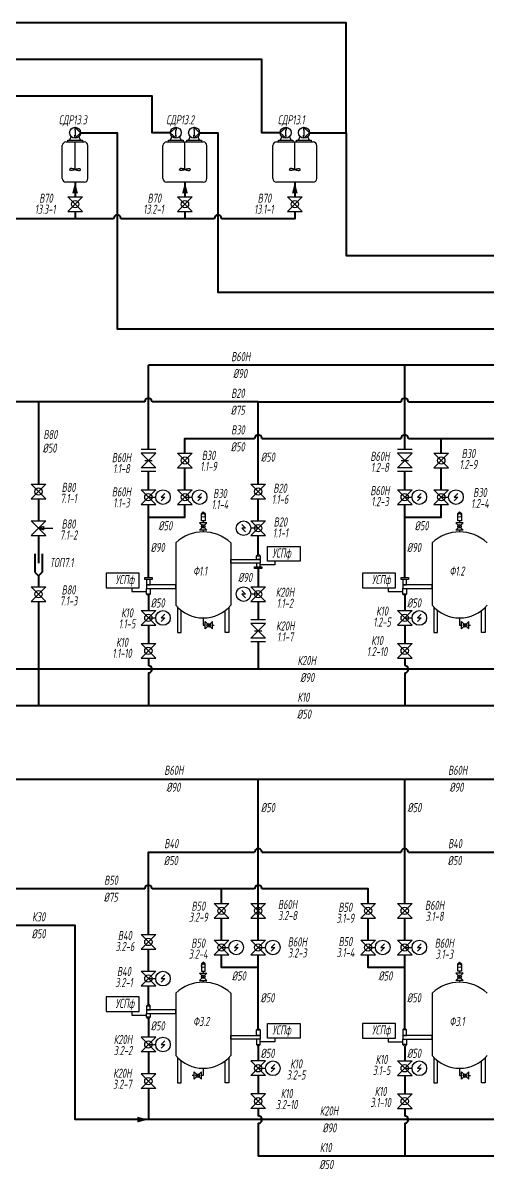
# Model space of a CAD drawing. Header units: inches. Extents: x -98789 to 102479, y -41186 to 39392.
# Drawn here: x 70861 to 83536, y 7729 to 39031 of the extents above; entities that cross this region are included whole.
import ezdxf

# ---------------------------------------------------------------- set-up
doc = ezdxf.new("R2010")
doc.units = ezdxf.units.IN
doc.header["$MEASUREMENT"] = 0
doc.layers.add('1', color=7, linetype='Continuous')
doc.layers.add('В80', color=1, linetype='Continuous')
for name, color, linetype, lineweight, true_color in [('В20', 7, 'Continuous', 40, 0x0a7800), ('К10', 7, 'Continuous', 40, 0xffbe00), ('Р3', 7, 'Continuous', 40, 0xd19cc7)]:
    doc.layers.add(name, color=color, linetype=linetype, lineweight=lineweight, true_color=true_color)
for name, color, linetype, lineweight in [('В30', 136, 'Continuous', 40), ('В40', 142, 'Continuous', 40), ('В50', 180, 'Continuous', 40), ('В60Н', 140, 'Continuous', 40), ('В70', 120, 'Continuous', 40), ('К20Н', 33, 'Continuous', 40), ('К30', 54, 'Continuous', 40), ('Р1', 202, 'Continuous', 40), ('Р4', 210, 'Continuous', 40)]:
    doc.layers.add(name, color=color, linetype=linetype, lineweight=lineweight)
doc.layers.add('Надписи', color=7, linetype='Continuous', true_color=0x93278f)
doc.styles.add('Eskd знаки', font='eskd.shx', dxfattribs={"width": 0.8, "oblique": 10})

msp = doc.modelspace()

# ---------------------------------------------------------------- linework, layer by layer
at = {"ltscale": 10}
for p, q in [((72436, 36031), (72275, 36181)), ((72275, 36181), (72275, 36101)), ((72436, 36031), (72275, 35882)), ((72286, 36112), (72286, 35950)), ((74886, 36031), (75047, 36181)), ((74886, 36031), (75047, 35882)), ((75036, 35950), (75036, 36112)), ((75047, 36181), (75047, 36100)), ((75686, 36031), (75525, 36181)), ((75525, 36181), (75525, 36101)), ((75686, 36031), (75525, 35882)), ((75536, 36112), (75536, 35950)), ((77886, 36031), (78047, 36181)), ((77886, 36031), (78047, 35882)), ((78036, 35950), (78036, 36112)), ((78047, 36181), (78047, 36100)), ((78686, 36031), (78525, 36181)), ((78525, 36181), (78525, 36101)), ((78686, 36031), (78525, 35882)), ((78536, 36112), (78536, 35950)), ((72275, 35882), (72275, 35963)), ((75047, 35882), (75047, 35962)), ((75525, 35882), (75525, 35963)), ((78047, 35882), (78047, 35962)), ((78525, 35882), (78525, 35963))]:
    msp.add_line(p, q, dxfattribs=at)
for p, q in [((72036, 35781), (72536, 35781)), ((72086, 35781), (72086, 35831)), ((72086, 35831), (72486, 35831)), ((72136, 35831), (72186, 35931)), ((72286, 35031), (72286, 35781)), ((72436, 35831), (72386, 35931)), ((72486, 35831), (72486, 35781)), ((74786, 35781), (75786, 35781)), ((74836, 35781), (74836, 35831)), ((74836, 35831), (75236, 35831)), ((74886, 35831), (74936, 35931)), ((75186, 35831), (75136, 35931)), ((75236, 35831), (75236, 35781)), ((75286, 35031), (75286, 35781)), ((75336, 35781), (75336, 35831)), ((75336, 35831), (75736, 35831)), ((75386, 35831), (75436, 35931)), ((75686, 35831), (75636, 35931)), ((75736, 35831), (75736, 35781)), ((77786, 35781), (78786, 35781)), ((77836, 35781), (77836, 35831)), ((77836, 35831), (78236, 35831)), ((77886, 35831), (77936, 35931)), ((78186, 35831), (78136, 35931)), ((78236, 35831), (78236, 35781)), ((78286, 35031), (78286, 35781)), ((78336, 35781), (78336, 35831)), ((78336, 35831), (78736, 35831)), ((78386, 35831), (78436, 35931)), ((78686, 35831), (78636, 35931)), ((78736, 35831), (78736, 35781)), ((71936, 34781), (71936, 35681)), ((72636, 34781), (72636, 35681)), ((74686, 34781), (74686, 35681)), ((75886, 34781), (75886, 35681)), ((77686, 34781), (77686, 35681)), ((78886, 34781), (78886, 35681)), ((72536, 34681), (72036, 34681)), ((75786, 34681), (74786, 34681)), ((78786, 34681), (77786, 34681)), ((72086, 34281), (72486, 34281)), ((72486, 34281), (72086, 33881)), ((72086, 34281), (72486, 33881)), ((75086, 34281), (75486, 34281)), ((75486, 34281), (75086, 33881)), ((75086, 34281), (75486, 33881)), ((78086, 34281), (78486, 34281)), ((78486, 34281), (78086, 33881)), ((78086, 34281), (78486, 33881)), ((72086, 33881), (72486, 33881)), ((75086, 33881), (75486, 33881)), ((78086, 33881), (78486, 33881)), ((74486, 27381), (74086, 27381)), ((74486, 27281), (74086, 27281)), ((74086, 27281), (74486, 26881)), ((74486, 27281), (74086, 26881)), ((75086, 27281), (75486, 27281)), ((75486, 27281), (75086, 26881)), ((75086, 27281), (75486, 26881)), ((81486, 27381), (81086, 27381)), ((81486, 27281), (81086, 27281)), ((81086, 27281), (81486, 26881)), ((81486, 27281), (81086, 26881)), ((82086, 27281), (82486, 27281)), ((82486, 27281), (82086, 26881)), ((82086, 27281), (82486, 26881)), ((74186, 27081), (74386, 27081)), ((81186, 27081), (81386, 27081)), ((74486, 26881), (74086, 26881)), ((74486, 26781), (74086, 26781)), ((75086, 26881), (75486, 26881)), ((81486, 26881), (81086, 26881)), ((81486, 26781), (81086, 26781)), ((82086, 26881), (82486, 26881)), ((71086, 26431), (71486, 26431)), ((71486, 26431), (71086, 26031)), ((71086, 26431), (71486, 26031)), ((77086, 26431), (77486, 26431)), ((77486, 26431), (77086, 26031)), ((77086, 26431), (77486, 26031)), ((71086, 26031), (71486, 26031)), ((74086, 26281), (74486, 26281)), ((74486, 26281), (74086, 25881)), ((74086, 26281), (74486, 25881)), ((74286, 26081), (74486, 26081)), ((74736, 26181), (74636, 26081)), ((74636, 26081), (74736, 26081)), ((74736, 26081), (74636, 25981)), ((75086, 26281), (75486, 26281)), ((75486, 26281), (75086, 25881)), ((75086, 26281), (75486, 25881)), ((75286, 26081), (75486, 26081)), ((75736, 26181), (75636, 26081)), ((75636, 26081), (75736, 26081)), ((75736, 26081), (75636, 25981)), ((77086, 26031), (77486, 26031)), ((81086, 26281), (81486, 26281)), ((81486, 26281), (81086, 25881)), ((81086, 26281), (81486, 25881)), ((81286, 26081), (81486, 26081)), ((81736, 26181), (81636, 26081)), ((81636, 26081), (81736, 26081)), ((81736, 26081), (81636, 25981)), ((82086, 26281), (82486, 26281)), ((82486, 26281), (82086, 25881)), ((82086, 26281), (82486, 25881)), ((82286, 26081), (82486, 26081)), ((82736, 26181), (82636, 26081)), ((82636, 26081), (82736, 26081)), ((82736, 26081), (82636, 25981)), ((74086, 25881), (74486, 25881)), ((75086, 25881), (75486, 25881)), ((75736, 25631), (75786, 25681)), ((75786, 25681), (75836, 25631)), ((81086, 25881), (81486, 25881)), ((82086, 25881), (82486, 25881)), ((82736, 25631), (82786, 25681)), ((82786, 25681), (82836, 25631)), ((71086, 25431), (71486, 25431)), ((71486, 25431), (71086, 25031)), ((71086, 25431), (71486, 25031)), ((75886, 25381), (75686, 25381)), ((75686, 25381), (75886, 25181)), ((75886, 25381), (75686, 25181)), ((75786, 25431), (75786, 25381)), ((77086, 25431), (77486, 25431)), ((77486, 25431), (77086, 25031)), ((77086, 25431), (77486, 25031)), ((82886, 25381), (82686, 25381)), ((82686, 25381), (82886, 25181)), ((82886, 25381), (82686, 25181)), ((82786, 25431), (82786, 25381)), ((71426, 25281), (71286, 25231)), ((71286, 25231), (71426, 25191)), ((71286, 25231), (71678, 25231)), ((71426, 25281), (71426, 25191)), ((75886, 25181), (75686, 25181)), ((75786, 25181), (75786, 25131)), ((76836, 25331), (76936, 25231)), ((76936, 25231), (76836, 25231)), ((76836, 25231), (76936, 25131)), ((77286, 25231), (77086, 25231)), ((82886, 25181), (82686, 25181)), ((82786, 25181), (82786, 25131)), ((71086, 25031), (71486, 25031)), ((77086, 25031), (77486, 25031)), ((77286, 24531), (77236, 24481)), ((77336, 24481), (77286, 24531)), ((77736, 24231), (77336, 24231)), ((77736, 24331), (77736, 24231)), ((71086, 23631), (71486, 23631)), ((71486, 23631), (71086, 23231)), ((71086, 23631), (71486, 23231)), ((73836, 23606), (73836, 23506)), ((73836, 23506), (74236, 23506)), ((76836, 23531), (76936, 23431)), ((77086, 23631), (77486, 23631)), ((77486, 23631), (77086, 23231)), ((77086, 23631), (77486, 23231)), ((80836, 23606), (80836, 23506)), ((80836, 23506), (81236, 23506)), ((71086, 23231), (71486, 23231)), ((74286, 23381), (74236, 23431)), ((74336, 23431), (74286, 23381)), ((76936, 23431), (76836, 23431)), ((76836, 23431), (76936, 23331)), ((77286, 23431), (77086, 23431)), ((77086, 23231), (77486, 23231)), ((81286, 23381), (81236, 23431)), ((81336, 23431), (81286, 23381)), ((74086, 22981), (74486, 22981)), ((74486, 22981), (74086, 22581)), ((74086, 22981), (74486, 22581)), ((74736, 22881), (74636, 22781)), ((81086, 22981), (81486, 22981)), ((81486, 22981), (81086, 22581)), ((81086, 22981), (81486, 22581)), ((81736, 22881), (81636, 22781)), ((74086, 22581), (74486, 22581)), ((74286, 22781), (74486, 22781)), ((74636, 22781), (74736, 22781)), ((74736, 22781), (74636, 22681)), ((75786, 22781), (75786, 22581)), ((75786, 22581), (75836, 22581)), ((75836, 22481), (75836, 22681)), ((76036, 22681), (75836, 22481)), ((76036, 22481), (75836, 22681)), ((76036, 22481), (76036, 22681)), ((76036, 22581), (76086, 22581)), ((77486, 22731), (77086, 22731)), ((77486, 22631), (77086, 22631)), ((77086, 22631), (77486, 22231)), ((77486, 22631), (77086, 22231)), ((81086, 22581), (81486, 22581)), ((81286, 22781), (81486, 22781)), ((81636, 22781), (81736, 22781)), ((81736, 22781), (81636, 22681)), ((82786, 22781), (82786, 22581)), ((82786, 22581), (82836, 22581)), ((82836, 22481), (82836, 22681)), ((83036, 22681), (82836, 22481)), ((83036, 22481), (82836, 22681)), ((83036, 22481), (83036, 22681)), ((83036, 22581), (83086, 22581)), ((77486, 22231), (77086, 22231)), ((77186, 22431), (77386, 22431)), ((74086, 22081), (74486, 22081)), ((74486, 21681), (74086, 22081)), ((74086, 21681), (74486, 22081)), ((77486, 22131), (77086, 22131)), ((81086, 22081), (81486, 22081)), ((81486, 21681), (81086, 22081)), ((81086, 21681), (81486, 22081)), ((74086, 21681), (74486, 21681)), ((81086, 21681), (81486, 21681)), ((76086, 14981), (76486, 14981)), ((76486, 14981), (76086, 14581)), ((76086, 14981), (76486, 14581)), ((77086, 14981), (77486, 14981)), ((77486, 14981), (77086, 14581)), ((77086, 14981), (77486, 14581)), ((80086, 14981), (80486, 14981)), ((80486, 14981), (80086, 14581)), ((80086, 14981), (80486, 14581)), ((81086, 14981), (81486, 14981)), ((81486, 14981), (81086, 14581)), ((81086, 14981), (81486, 14581)), ((76086, 14581), (76486, 14581)), ((77086, 14581), (77486, 14581)), ((80086, 14581), (80486, 14581)), ((81086, 14581), (81486, 14581)), ((74086, 14131), (74486, 14131)), ((74486, 14131), (74086, 13731)), ((74086, 14131), (74486, 13731)), ((76086, 13981), (76486, 13981)), ((76486, 13981), (76086, 13581)), ((76086, 13981), (76486, 13581)), ((76286, 13781), (76486, 13781)), ((76736, 13881), (76636, 13781)), ((76636, 13781), (76736, 13781)), ((76736, 13781), (76636, 13681)), ((77086, 13981), (77486, 13981)), ((77486, 13981), (77086, 13581)), ((77086, 13981), (77486, 13581)), ((77286, 13781), (77486, 13781)), ((77736, 13881), (77636, 13781)), ((77636, 13781), (77736, 13781)), ((77736, 13781), (77636, 13681)), ((80086, 13981), (80486, 13981)), ((80486, 13981), (80086, 13581)), ((80086, 13981), (80486, 13581)), ((80286, 13781), (80486, 13781)), ((80736, 13881), (80636, 13781)), ((80636, 13781), (80736, 13781)), ((80736, 13781), (80636, 13681)), ((81086, 13981), (81486, 13981)), ((81486, 13981), (81086, 13581)), ((81086, 13981), (81486, 13581)), ((81286, 13781), (81486, 13781)), ((81736, 13881), (81636, 13781)), ((81636, 13781), (81736, 13781)), ((81736, 13781), (81636, 13681)), ((74086, 13731), (74486, 13731)), ((76086, 13581), (76486, 13581)), ((77086, 13581), (77486, 13581)), ((80086, 13581), (80486, 13581)), ((81086, 13581), (81486, 13581)), ((75786, 13381), (75736, 13331)), ((75836, 13331), (75786, 13381)), ((82736, 13331), (82786, 13381)), ((82786, 13381), (82836, 13331)), ((74086, 13131), (74486, 13131)), ((74486, 13131), (74086, 12731)), ((74086, 13131), (74486, 12731)), ((74286, 12931), (74486, 12931)), ((74736, 13031), (74636, 12931)), ((74636, 12931), (74736, 12931)), ((74736, 12931), (74636, 12831)), ((75686, 13081), (75886, 13081)), ((75886, 13081), (75686, 12881)), ((75686, 13081), (75886, 12881)), ((75686, 12881), (75886, 12881)), ((75786, 13131), (75786, 13081)), ((75786, 12881), (75786, 12831)), ((82886, 13081), (82686, 13081)), ((82686, 13081), (82886, 12881)), ((82886, 13081), (82686, 12881)), ((82886, 12881), (82686, 12881)), ((82786, 13131), (82786, 13081)), ((82786, 12881), (82786, 12831)), ((74086, 12731), (74486, 12731)), ((74236, 12181), (74286, 12231)), ((74286, 12231), (74336, 12181)), ((73836, 12031), (73836, 11931)), ((73836, 11931), (74236, 11931)), ((74236, 11881), (74286, 11831)), ((74286, 11831), (74336, 11881)), ((74486, 11331), (74086, 11331)), ((74086, 11331), (74486, 10931)), ((74486, 11331), (74086, 10931)), ((77236, 11531), (77286, 11581)), ((77286, 11581), (77336, 11531)), ((77736, 11306), (77736, 11206)), ((80836, 11306), (80836, 11206)), ((81286, 11581), (81236, 11531)), ((81336, 11531), (81286, 11581)), ((74286, 11131), (74486, 11131)), ((74736, 11231), (74636, 11131)), ((74636, 11131), (74736, 11131)), ((74736, 11131), (74636, 11031)), ((77236, 11131), (77286, 11081)), ((77286, 11081), (77336, 11131)), ((77736, 11206), (77336, 11206)), ((80836, 11206), (81236, 11206)), ((81286, 11081), (81236, 11131)), ((81336, 11131), (81286, 11081)), ((74486, 10931), (74086, 10931)), ((77486, 10681), (77086, 10681)), ((77086, 10681), (77486, 10281)), ((77486, 10681), (77086, 10281)), ((81086, 10681), (81486, 10681)), ((81486, 10681), (81086, 10281)), ((81086, 10681), (81486, 10281)), ((74486, 10331), (74086, 10331)), ((74086, 9931), (74486, 10331)), ((74486, 9931), (74086, 10331)), ((75536, 10181), (75536, 10381)), ((75536, 10381), (75736, 10181)), ((75536, 10181), (75736, 10381)), ((75736, 10181), (75736, 10381)), ((75786, 10481), (75786, 10281)), ((77286, 10481), (77486, 10481)), ((77736, 10581), (77636, 10481)), ((77636, 10481), (77736, 10481)), ((77736, 10481), (77636, 10381)), ((81286, 10481), (81486, 10481)), ((81736, 10581), (81636, 10481)), ((81636, 10481), (81736, 10481)), ((81736, 10481), (81636, 10381)), ((82786, 10481), (82786, 10281)), ((82836, 10181), (82836, 10381)), ((83036, 10381), (82836, 10181)), ((83036, 10181), (82836, 10381)), ((83036, 10181), (83036, 10381)), ((75536, 10281), (75486, 10281)), ((75786, 10281), (75736, 10281)), ((77486, 10281), (77086, 10281)), ((81086, 10281), (81486, 10281)), ((82786, 10281), (82836, 10281)), ((83036, 10281), (83086, 10281)), ((74486, 9931), (74086, 9931)), ((77486, 9781), (77086, 9781)), ((77086, 9381), (77486, 9781)), ((77486, 9381), (77086, 9781)), ((81086, 9781), (81486, 9781)), ((81486, 9381), (81086, 9781)), ((81086, 9381), (81486, 9781)), ((77486, 9381), (77086, 9381)), ((81086, 9381), (81486, 9381))]:
    msp.add_line(p, q)
for points in [[(75736, 25631), (75836, 25631), (75836, 25431), (75736, 25431)], [(82736, 25631), (82836, 25631), (82836, 25431), (82736, 25431)], [(78436, 24331), (77536, 24331), (77536, 24731), (78436, 24731)], [(73136, 23606), (74036, 23606), (74036, 24006), (73136, 24006)], [(80136, 23606), (81036, 23606), (81036, 24006), (80136, 24006)], [(75836, 13331), (75736, 13331), (75736, 13131), (75836, 13131)], [(82736, 13331), (82836, 13331), (82836, 13131), (82736, 13131)], [(73136, 12031), (74036, 12031), (74036, 12431), (73136, 12431)], [(78436, 11306), (77536, 11306), (77536, 11706), (78436, 11706)], [(80136, 11306), (81036, 11306), (81036, 11706), (80136, 11706)]]:
    msp.add_lwpolyline(points, close=True)
for centre, radius in [((72286, 36031), 150), ((75036, 36031), 150), ((75536, 36031), 150), ((78036, 36031), 150), ((78536, 36031), 150), ((72286, 34081), 100), ((75286, 34081), 100), ((78286, 34081), 100), ((75286, 27081), 100), ((82286, 27081), 100), ((71286, 26231), 100), ((77286, 26231), 100), ((74286, 26081), 100), ((74686, 26081), 200), ((75286, 26081), 100), ((75686, 26081), 200), ((81286, 26081), 100), ((81686, 26081), 200), ((82286, 26081), 100), ((82686, 26081), 200), ((75786, 25581), 50), ((76886, 25231), 200), ((82786, 25581), 50), ((75786, 25281), 50), ((77286, 25231), 100), ((82786, 25281), 50), ((71286, 23431), 100), ((76886, 23431), 200), ((77286, 23431), 100), ((74286, 22781), 100), ((74686, 22781), 200), ((81286, 22781), 100), ((81686, 22781), 200), ((75936, 22581), 50), ((82936, 22581), 50), ((74286, 21881), 100), ((81286, 21881), 100), ((76286, 14781), 100), ((77286, 14781), 100), ((80286, 14781), 100), ((81286, 14781), 100), ((74286, 13931), 100), ((76286, 13781), 100), ((76686, 13781), 200), ((77286, 13781), 100), ((77686, 13781), 200), ((80286, 13781), 100), ((80686, 13781), 200), ((81286, 13781), 100), ((81686, 13781), 200), ((75786, 13281), 50), ((82786, 13281), 50), ((74286, 12931), 100), ((74686, 12931), 200), ((75786, 12981), 50), ((82786, 12981), 50), ((74686, 11131), 200), ((74286, 11131), 100), ((77686, 10481), 200), ((81686, 10481), 200), ((75636, 10281), 50), ((77286, 10481), 100), ((81286, 10481), 100), ((82936, 10281), 50), ((74286, 10131), 100), ((77286, 9581), 100), ((81286, 9581), 100)]:
    msp.add_circle(centre, radius)
for centre, start, end in [((72036, 35681), 90, 180), ((72536, 35681), 0, 90), ((74786, 35681), 90, 180), ((75786, 35681), 0, 90), ((77786, 35681), 90, 180), ((78786, 35681), 0, 90), ((72036, 34781), 180, 270), ((72536, 34781), 270, 0), ((74786, 34781), 180, 270), ((75786, 34781), 270, 0), ((77786, 34781), 180, 270), ((78786, 34781), 270, 0)]:
    msp.add_arc(centre, 100, start, end)
at = {"ltscale": 50}
for centre, start, end in [((72155, 35026), 144.6538, 215.3462), ((72417, 35026), 324.6538, 35.3462), ((75155, 35026), 144.6538, 215.3462), ((75417, 35026), 324.6538, 35.3462), ((78155, 35026), 144.6538, 215.3462), ((78417, 35026), 324.6538, 35.3462)]:
    msp.add_arc(centre, 19, start, end, dxfattribs=at)
for points in [[(72286, 35031), (72197, 35051), (72142, 35040), (72140, 35037)], [(72286, 35031), (72197, 35001), (72142, 35012), (72140, 35015)], [(72286, 35031), (72375, 35051), (72430, 35040), (72432, 35037)], [(72286, 35031), (72375, 35001), (72430, 35012), (72432, 35015)], [(75286, 35031), (75197, 35051), (75142, 35040), (75140, 35037)], [(75286, 35031), (75197, 35001), (75142, 35012), (75140, 35015)], [(75286, 35031), (75375, 35051), (75430, 35040), (75432, 35037)], [(75286, 35031), (75375, 35001), (75430, 35012), (75432, 35015)], [(78286, 35031), (78197, 35051), (78142, 35040), (78140, 35037)], [(78286, 35031), (78197, 35001), (78142, 35012), (78140, 35015)], [(78286, 35031), (78375, 35051), (78430, 35040), (78432, 35037)], [(78286, 35031), (78375, 35001), (78430, 35012), (78432, 35015)]]:
    msp.add_spline(points, degree=3, dxfattribs=at)
at = {"layer": '1'}
for p, q in [((75036, 24833), (75036, 23131)), ((76536, 24833), (76536, 23131)), ((82036, 24833), (82036, 23131)), ((75086, 23081), (75086, 22381)), ((75186, 22381), (75186, 22981)), ((76386, 22381), (76386, 22981)), ((76486, 23077), (76486, 22381)), ((82086, 23081), (82086, 22381)), ((82186, 22381), (82186, 22981)), ((83386, 22381), (83386, 22981)), ((83486, 23077), (83486, 22381)), ((75086, 22381), (75186, 22381)), ((76486, 22381), (76386, 22381)), ((82086, 22381), (82186, 22381)), ((83486, 22381), (83386, 22381)), ((75036, 12533), (75036, 10831)), ((76536, 12533), (76536, 10831)), ((82036, 12533), (82036, 10831)), ((75086, 10777), (75086, 10081)), ((75186, 10081), (75186, 10681)), ((76386, 10081), (76386, 10681)), ((76486, 10781), (76486, 10081)), ((82086, 10781), (82086, 10081)), ((82186, 10081), (82186, 10681)), ((83386, 10081), (83386, 10681)), ((83486, 10777), (83486, 10081)), ((75086, 10081), (75186, 10081)), ((76486, 10081), (76386, 10081)), ((82086, 10081), (82186, 10081)), ((83486, 10081), (83386, 10081))]:
    msp.add_line(p, q, dxfattribs=at)
for points in [[(77336, 24381), (77236, 24381), (77236, 24481), (77336, 24481)], [(77336, 24281), (76536, 24281), (76536, 24381), (77336, 24381)], [(77186, 24181), (77386, 24181), (77386, 24131), (77186, 24131)], [(77336, 24281), (77236, 24281), (77236, 24181), (77336, 24181)], [(74386, 23831), (74186, 23831), (74186, 23881), (74386, 23881)], [(74236, 23681), (74336, 23681), (74336, 23831), (74236, 23831)], [(81386, 23831), (81186, 23831), (81186, 23881), (81386, 23881)], [(81236, 23681), (81336, 23681), (81336, 23831), (81236, 23831)], [(74236, 23581), (75036, 23581), (75036, 23681), (74236, 23681)], [(74236, 23581), (74336, 23581), (74336, 23431), (74236, 23431)], [(81236, 23581), (82036, 23581), (82036, 23681), (81236, 23681)], [(81236, 23581), (81336, 23581), (81336, 23431), (81236, 23431)], [(74236, 12081), (74336, 12081), (74336, 12181), (74236, 12181)], [(74236, 11981), (75036, 11981), (75036, 12081), (74236, 12081)], [(74236, 11981), (74336, 11981), (74336, 11881), (74236, 11881)], [(77336, 11281), (76536, 11281), (76536, 11381), (77336, 11381)], [(77336, 11381), (77236, 11381), (77236, 11531), (77336, 11531)], [(77336, 11281), (77236, 11281), (77236, 11131), (77336, 11131)], [(81236, 11381), (81336, 11381), (81336, 11531), (81236, 11531)], [(81236, 11281), (82036, 11281), (82036, 11381), (81236, 11381)], [(81236, 11281), (81336, 11281), (81336, 11131), (81236, 11131)]]:
    msp.add_lwpolyline(points, close=True, dxfattribs=at)
for centre, radius, start, end in [((75786, 24039), 1092, 46.6141, 133.3859), ((82786, 24039), 1092, 46.6141, 133.3859), ((75786, 23760), 979, 219.9662, 320.0338), ((82786, 23760), 979, 219.9662, 320.0338), ((75786, 11739), 1092, 46.6141, 133.3859), ((82786, 11739), 1092, 46.6141, 133.3859), ((75786, 11460), 979, 219.9662, 320.0338), ((82786, 11460), 979, 219.9662, 320.0338)]:
    msp.add_arc(centre, radius, start, end, dxfattribs=at)
at = {"layer": 'В20'}
msp.add_line((77286, 25431), (77286, 26031), dxfattribs=at)
for points in [[(74186, 28681), (70186, 28681)], [(77286, 28681), (74386, 28681)], [(77286, 26431), (77286, 28681), (81186, 28681)], [(81386, 28681), (88186, 28681)], [(77286, 24531), (77286, 25031)]]:
    msp.add_lwpolyline(points, dxfattribs=at)
for centre in [(74286, 28681), (81286, 28681)]:
    msp.add_arc(centre, 100, 359.7459, 180.2541, dxfattribs=at)
at = {"layer": 'В30'}
for points in [[(75286, 27281), (75286, 27681), (77186, 27681)], [(77386, 27681), (81186, 27681)], [(81386, 27681), (84186, 27681)], [(82286, 27281), (82286, 27681)], [(75286, 26281), (75286, 26881)], [(82286, 26281), (82286, 26881)], [(74286, 25531), (75286, 25531), (75286, 25881)], [(81286, 25531), (82286, 25531), (82286, 25881)]]:
    msp.add_lwpolyline(points, dxfattribs=at)
for centre in [(77286, 27681), (81286, 27681)]:
    msp.add_arc(centre, 100, 359.7459, 180.2541, dxfattribs=at)
at = {"layer": 'В40'}
for points in [[(74286, 14131), (74286, 16381), (77186, 16381)], [(77386, 16381), (81186, 16381)], [(81386, 16381), (87411, 16381)], [(74286, 13131), (74286, 13731)], [(74286, 12231), (74286, 12731)]]:
    msp.add_lwpolyline(points, dxfattribs=at)
for centre in [(77286, 16381), (81286, 16381)]:
    msp.add_arc(centre, 100, 359.7459, 180.2541, dxfattribs=at)
at = {"layer": 'В50'}
for points in [[(71186, 15381), (70386, 15381)], [(74186, 15381), (71186, 15381)], [(77186, 15381), (74386, 15381)], [(76286, 14981), (76286, 15381)], [(80286, 14981), (80286, 15381), (77386, 15381)], [(76286, 13981), (76286, 14581)], [(80286, 13981), (80286, 14581)], [(77286, 13231), (76286, 13231), (76286, 13581)], [(81286, 13231), (80286, 13231), (80286, 13581)]]:
    msp.add_lwpolyline(points, dxfattribs=at)
for centre in [(74286, 15381), (77286, 15381)]:
    msp.add_arc(centre, 100, 359.7459, 180.2541, dxfattribs=at)
at = {"layer": 'В60Н'}
for points in [[(74286, 27381), (74286, 29681)], [(98161, 27381), (98161, 29681), (74286, 29681)], [(81286, 27381), (81286, 29681)], [(74286, 26281), (74286, 26781)], [(81286, 26281), (81286, 26781)], [(74286, 23881), (74286, 25881)], [(81286, 23881), (81286, 25881)], [(70286, 12421), (70286, 18381), (95411, 18381), (95411, 15081)], [(77286, 13981), (77286, 18381)], [(81286, 14981), (81286, 18381)], [(81286, 13981), (81286, 14581)], [(77286, 11581), (77286, 13581)], [(81286, 11581), (81286, 13581)]]:
    msp.add_lwpolyline(points, dxfattribs=at)
at = {"layer": 'В70'}
for points in [[(72286, 34381, 154, 0, 0), (72286, 34681, 0, 0, 0)], [(75286, 34381, 154, 0, 0), (75286, 34681, 0, 0, 0)], [(78286, 34381, 154, 0, 0), (78286, 34681, 0, 0, 0)]]:
    msp.add_lwpolyline(points, format="xyseb", dxfattribs=at)
for points in [[(72286, 34681), (72286, 34281)], [(75286, 34681), (75286, 34281)], [(78286, 34681), (78286, 34281)], [(72286, 33881), (72286, 33681)], [(75286, 33881), (75286, 33681)], [(78286, 33881), (78286, 33681), (76286, 33681)], [(73336, 33681), (68736, 33681)], [(76086, 33681), (73536, 33681)]]:
    msp.add_lwpolyline(points, dxfattribs=at)
for centre in [(73436, 33681), (76186, 33681)]:
    msp.add_arc(centre, 100, 359.7459, 180.2541, dxfattribs=at)
at = {"layer": 'В80', "lineweight": 40}
for p, q in [((71286, 25031), (71286, 24281)), ((71186, 24531), (71186, 24031)), ((71386, 24531), (71386, 24031)), ((71186, 24031), (71286, 23931)), ((71386, 24031), (71286, 23931)), ((71286, 23931), (71286, 23631))]:
    msp.add_line(p, q, dxfattribs=at)
for points in [[(71286, 28681), (71286, 26431)], [(71286, 26031), (71286, 25431)], [(71286, 23231), (71286, 20381)]]:
    msp.add_lwpolyline(points, dxfattribs=at)
at = {"layer": 'К10'}
for points in [[(74286, 23381), (74286, 22981)], [(81286, 23381), (81286, 22981)], [(74286, 22581), (74286, 22081)], [(81286, 22581), (81286, 22081)], [(74286, 21681), (74286, 21481)], [(81286, 21681), (81286, 21481)], [(98161, 21281), (98161, 20381), (72186, 20381)], [(74286, 21281), (74286, 20381)], [(81286, 21281), (81286, 20381)], [(72186, 20381), (70186, 20381)], [(77286, 11081), (77286, 10681)], [(81286, 11081), (81286, 10681)], [(77286, 10281), (77286, 9781)], [(81286, 10281), (81286, 9781)], [(77286, 9381), (77286, 9181)], [(81286, 9381), (81286, 9181)], [(77286, 8981), (77286, 8081)], [(81286, 8981), (81286, 8081)], [(95411, 8081), (77286, 8081)]]:
    msp.add_lwpolyline(points, dxfattribs=at)
for centre in [(74286, 21381), (81286, 21381), (77286, 9081), (81286, 9081)]:
    msp.add_arc(centre, 100, 269.7459, 90.2541, dxfattribs=at)
at = {"layer": 'К20Н'}
msp.add_line((77286, 23231), (77286, 22731), dxfattribs=at)
for points in [[(77286, 24131), (77286, 23631)], [(95411, 22131), (95411, 21381), (70186, 21381)], [(77286, 22131), (77286, 21381)], [(74286, 9081), (72286, 9081), (72286, 14381), (70386, 14381)], [(74286, 11831), (74286, 11331)], [(74286, 10931), (74286, 10331)], [(74286, 9931), (74286, 9081)], [(98161, 9831), (98161, 9081), (74286, 9081)]]:
    msp.add_lwpolyline(points, dxfattribs=at)
at = {"layer": 'К30'}
msp.add_lwpolyline([(73986, 9081, 154, 0, 0), (74286, 9081, 0, 0, 0)], format="xyseb", dxfattribs=at)
at = {"layer": 'Р1'}
for points in [[(79686, 36031), (79686, 39031), (60484, 39031), (60484, 29681)], [(77886, 36031), (77386, 36031), (77386, 38031), (60734, 38031), (60734, 29781)], [(78686, 36031), (79686, 36031)], [(79686, 36031), (79686, 32681), (93936, 32681), (93936, 29781)]]:
    msp.add_lwpolyline(points, dxfattribs=at)
at = {"layer": 'Р3'}
for points in [[(74886, 36031), (74386, 36031), (74386, 37031), (60984, 37031), (60984, 29681)], [(75686, 36031), (76186, 36031), (76186, 31681), (93686, 31681), (93686, 29781)]]:
    msp.add_lwpolyline(points, dxfattribs=at)
at = {"layer": 'Р4'}
msp.add_lwpolyline([(72436, 36031), (73436, 36031), (73436, 30681), (93436, 30681), (93436, 29781)], dxfattribs=at)

# ---------------------------------------------------------------- texts
at = {"ltscale": 15, "char_height": 250, "width": 850, "attachment_point": 1, "style": 'Eskd знаки'}
for s, insert in [('СДР13.3', (71842, 36511)), ('СДР13.2', (74775, 36511)), ('СДР13.1', (77822, 36511)), ('Ф1.1', (75508, 24186)), ('Ф1.2', (82508, 24186)), ('Ф3.2', (75508, 11886)), ('Ф3.1', (82508, 11886))]:
    msp.add_mtext(s, dxfattribs=dict(at, insert=insert))
at = {"layer": '1', "char_height": 250, "style": 'Eskd знаки'}
for insert, attachment_point in [((77673, 24679), 1), ((73899, 23954), 3), ((80899, 23954), 3), ((73899, 12379), 3), ((77673, 11654), 1), ((80899, 11654), 3)]:
    msp.add_mtext_dynamic_manual_height_columns('УСПф', width=2263.46, gutter_width=22.5, heights=[0], dxfattribs=dict(at, insert=insert, attachment_point=attachment_point))
at = {"layer": 'Надписи', "ltscale": 15, "char_height": 250, "line_spacing_factor": 0.72, "style": 'Eskd знаки'}
for s, insert, width, attachment_point in [('\\pi194.297;В70\\P\\pi75.65758;13.3-1', (71111, 34369), 850, 1), ('\\pi194.297;В70\\P\\pi75.65758;13.2-1', (74070, 34369), 850, 1), ('\\pi194.297;В70\\P\\pi97.87981;13.1-1', (77076, 34369), 850, 1), ('В60Н^J1.1-8', (73550, 27010), 796.88, 5), ('В30^J1.1-9', (75930, 27071), 796.88, 5), ('В60Н^J1.2-8', (80610, 27044), 796.88, 5), ('В30^J1.2-9', (83027, 27122), 796.88, 5), ('В80^J7.1-1', (72108, 26196), 850, 5), ('В60Н^J1.1-3', (73550, 26074), 796.88, 5), ('В30^J1.1-4', (76242, 26030), 796.88, 5), ('В20^J1.1-6', (77883, 26173), 796.88, 5), ('В60Н^J1.2-3', (80610, 26108), 796.88, 5), ('В30^J1.2-4', (83341, 26056), 796.88, 5), ('В80^J7.1-2', (72108, 25196), 850, 5), ('В20^J1.1-1', (77892, 25251), 796.88, 5), ('ТОП7.1', (71917, 24294), 850, 5), ('В80^J7.1-3', (72108, 23396), 850, 5), ('К20Н^J1.1-2', (78016, 23333), 796.88, 5), ('К10^J1.1-5', (73704, 22771), 796.88, 5), ('К10^J1.2-5', (80668, 22818), 796.88, 5), ('К20Н^J1.1-7', (78024, 22412), 796.88, 5), ('К10^J1.1-10', (73567, 21965), 796.88, 5), ('К10^J1.2-10', (80531, 22012), 796.88, 5), ('В50^J3.2-9', (75652, 14759), 796.88, 5), ('В60Н^J3.2-8', (78087, 14805), 796.88, 5), ('В60Н^J3.1-8', (82102, 14783), 796.88, 5), ('В50^J3.1-9', (79663, 14729), 796.88, 5), ('В40^J3.2-6', (73645, 13957), 796.88, 5), ('В50^J3.2-4', (75646, 13750), 796.88, 5), ('В60Н^J3.2-3', (78354, 13782), 796.88, 5), ('В50^J3.1-4', (79668, 13793), 796.88, 5), ('В60Н^J3.1-3', (82368, 13748), 796.88, 5), ('В40^J3.2-1', (73620, 12974), 796.88, 5), ('К20Н^J3.2-2', (73591, 11117), 796.88, 5), ('К10^J3.2-5', (78320, 10450), 796.88, 5), ('К10^J3.1-5', (80654, 10573), 796.88, 5), ('К20Н^J3.2-7', (73575, 10196), 796.88, 5), ('К10^J3.2-10', (78063, 9641), 796.88, 5), ('К10^J3.1-10', (80629, 9700), 796.88, 5)]:
    msp.add_mtext(s, dxfattribs=dict(at, insert=insert, width=width, attachment_point=attachment_point))
at = {"layer": 'Надписи', "ltscale": 15, "char_height": 250, "width": 850, "attachment_point": 1, "style": 'Eskd знаки'}
for s, insert in [('В60Н', (76548, 30042)), ('%%C90', (76601, 29582)), ('В20', (76548, 29042)), ('%%C75', (76537, 28579)), ('В80', (71421, 27917)), ('В30', (76548, 28042)), ('%%C50', (76537, 27579)), ('%%C50', (71399, 27544)), ('%%C50', (77362, 27298)), ('%%C50', (74559, 25424)), ('%%C50', (81559, 25424)), ('%%C90', (74350, 24832)), ('%%C90', (81350, 24832)), ('%%C90', (76739, 24012)), ('%%C50', (74352, 23315)), ('%%C50', (81352, 23315)), ('К20Н', (78359, 21742)), ('%%C90', (78434, 21279)), ('К10', (78359, 20742)), ('%%C50', (78348, 20279)), ('В60Н', (74722, 18745)), ('В60Н', (82471, 18745)), ('%%C90', (74778, 18282)), ('%%C90', (82509, 18282)), ('%%C50', (77362, 17726)), ('%%C50', (81362, 17726)), ('В40', (74722, 16742)), ('В40', (82471, 16742)), ('%%C50', (74711, 16279)), ('%%C50', (82460, 16279)), ('В50', (73080, 15742)), ('%%C75', (73069, 15279)), ('К30', (71111, 14742)), ('%%C50', (71100, 14279)), ('%%C50', (76569, 13129)), ('%%C50', (80569, 13129)), ('%%C50', (77350, 12532)), ('%%C50', (81350, 12532)), ('%%C50', (74352, 11765)), ('%%C50', (77352, 11015)), ('%%C50', (81352, 11015)), ('К20Н', (78966, 9442)), ('%%C90', (79041, 8979)), ('К10', (78966, 8442)), ('%%C50', (78955, 7979))]:
    msp.add_mtext(s, dxfattribs=dict(at, insert=insert))

doc.saveas('drawing.dxf')
